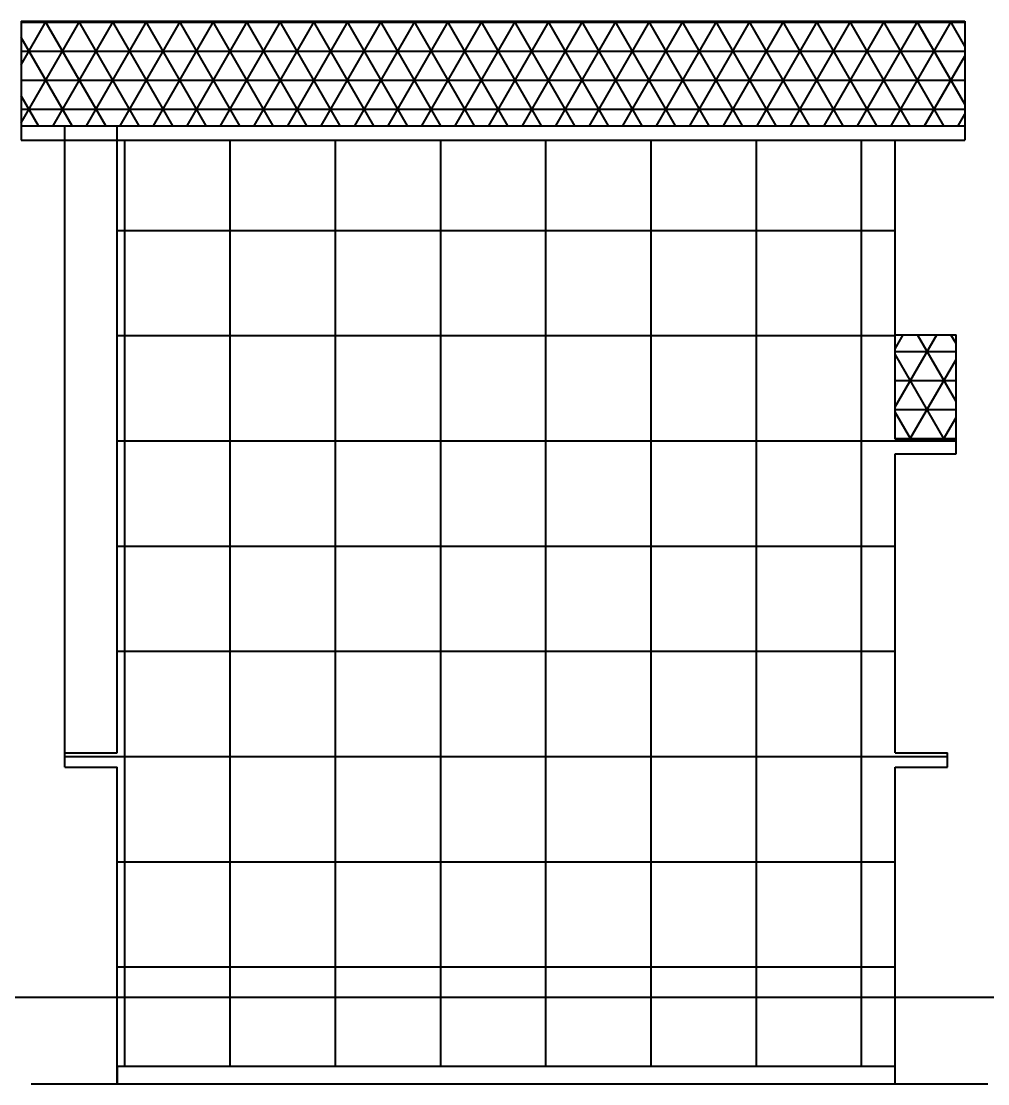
# Model space of a CAD drawing. Header units: inches. Extents: x 141029 to 166402, y -23568 to -18036.
# Drawn here: x 149967.2 to 150300.1, y -22551.8 to -22185.8 of the extents above; entities that cross this region are included whole.
import ezdxf

# ---------------------------------------------------------------- set-up
doc = ezdxf.new("R2010")
doc.units = ezdxf.units.IN
doc.header["$LTSCALE"] = 0.5
doc.header["$MEASUREMENT"] = 0
doc.layers.add('wall', color=1, linetype='Continuous', lineweight=40)

msp = doc.modelspace()

# ---------------------------------------------------------------- hatches: boundary and pattern name
at = {"layer": 'wall'}
h = msp.add_hatch(dxfattribs=at)
h.set_pattern_fill('NET3', color=256, scale=80, style=0)
h.set_pattern_definition([(0, (-5400.867, -266.126), (0, 10), []), (60, (-5400.867, -266.126), (-8.66025404, 5), []), (120, (-5400.867, -266.126), (-8.66025404, -5), [])])
h.paths.add_polyline_path([(150292.18, -22221.82), (150292.18, -22185.82), (149967.18, -22185.82), (149967.18, -22221.82)])
h = msp.add_hatch(dxfattribs=at)
h.set_pattern_fill('NET', color=256, scale=290, style=0)
h.set_pattern_definition([(0, (-5400.867, -254.126), (0, 36.25), []), (90, (-5400.867, -254.126), (-36.25, 2e-15), [])])
h.paths.add_polyline_path([(150000.18, -22437.82), (149982.18, -22437.82), (149982.18, -22442.82), (150000.18, -22442.82), (150000.18, -22545.82), (150268.18, -22545.82), (150268.18, -22442.82), (150286.18, -22442.82), (150286.18, -22437.82), (150268.18, -22437.82), (150268.18, -22334.82), (150289.18, -22334.82), (150289.18, -22329.82), (150268.18, -22329.82), (150268.18, -22226.82), (150000.18, -22226.82)])
h = msp.add_hatch(dxfattribs=at)
h.set_pattern_fill('NET3', color=256, scale=80, style=0)
h.set_pattern_definition([(0, (-4918.323, -249.598), (0, 10), []), (60, (-4918.323, -249.598), (-8.66025404, 5), []), (120, (-4918.323, -249.598), (-8.66025404, -5), [])])
h.paths.add_polyline_path([(150289.18, -22293.82), (150268.18, -22293.82), (150268.18, -22329.82), (150289.18, -22329.82)])

# ---------------------------------------------------------------- linework, layer by layer
for p, q in [((149967.18, -22185.82), (149967.18, -22226.82)), ((149967.18, -22185.82), (150292.18, -22185.82)), ((150292.18, -22185.82), (150292.18, -22226.82)), ((149967.18, -22221.82), (150292.18, -22221.82)), ((149982.18, -22442.82), (149982.18, -22221.82)), ((150000.18, -22437.82), (150000.18, -22221.82)), ((149967.18, -22226.82), (150292.18, -22226.82)), ((150268.18, -22329.82), (150268.18, -22226.82)), ((150268.18, -22293.82), (150289.18, -22293.82)), ((150289.18, -22334.82), (150289.18, -22293.82)), ((150268.18, -22329.82), (150289.18, -22329.82)), ((150268.18, -22334.82), (150289.18, -22334.82)), ((150268.18, -22437.82), (150268.18, -22334.82)), ((149982.18, -22437.82), (150000.18, -22437.82)), ((150268.18, -22437.82), (150286.18, -22437.82)), ((150286.18, -22442.82), (150286.18, -22437.82)), ((149982.18, -22442.82), (150000.18, -22442.82)), ((150000.18, -22551.82), (150000.18, -22442.82)), ((150268.18, -22551.82), (150268.18, -22442.82)), ((150268.18, -22442.82), (150286.18, -22442.82)), ((150000.18, -22545.82), (150268.18, -22545.82)), ((150000.18, -22545.82), (150000.18, -22551.82)), ((149970.57, -22551.82), (150300.09, -22551.82))]:
    msp.add_line(p, q, dxfattribs=at)
msp.add_xline((165204.7, -22521.97), (1, 0), dxfattribs=at)

doc.saveas('drawing.dxf')
